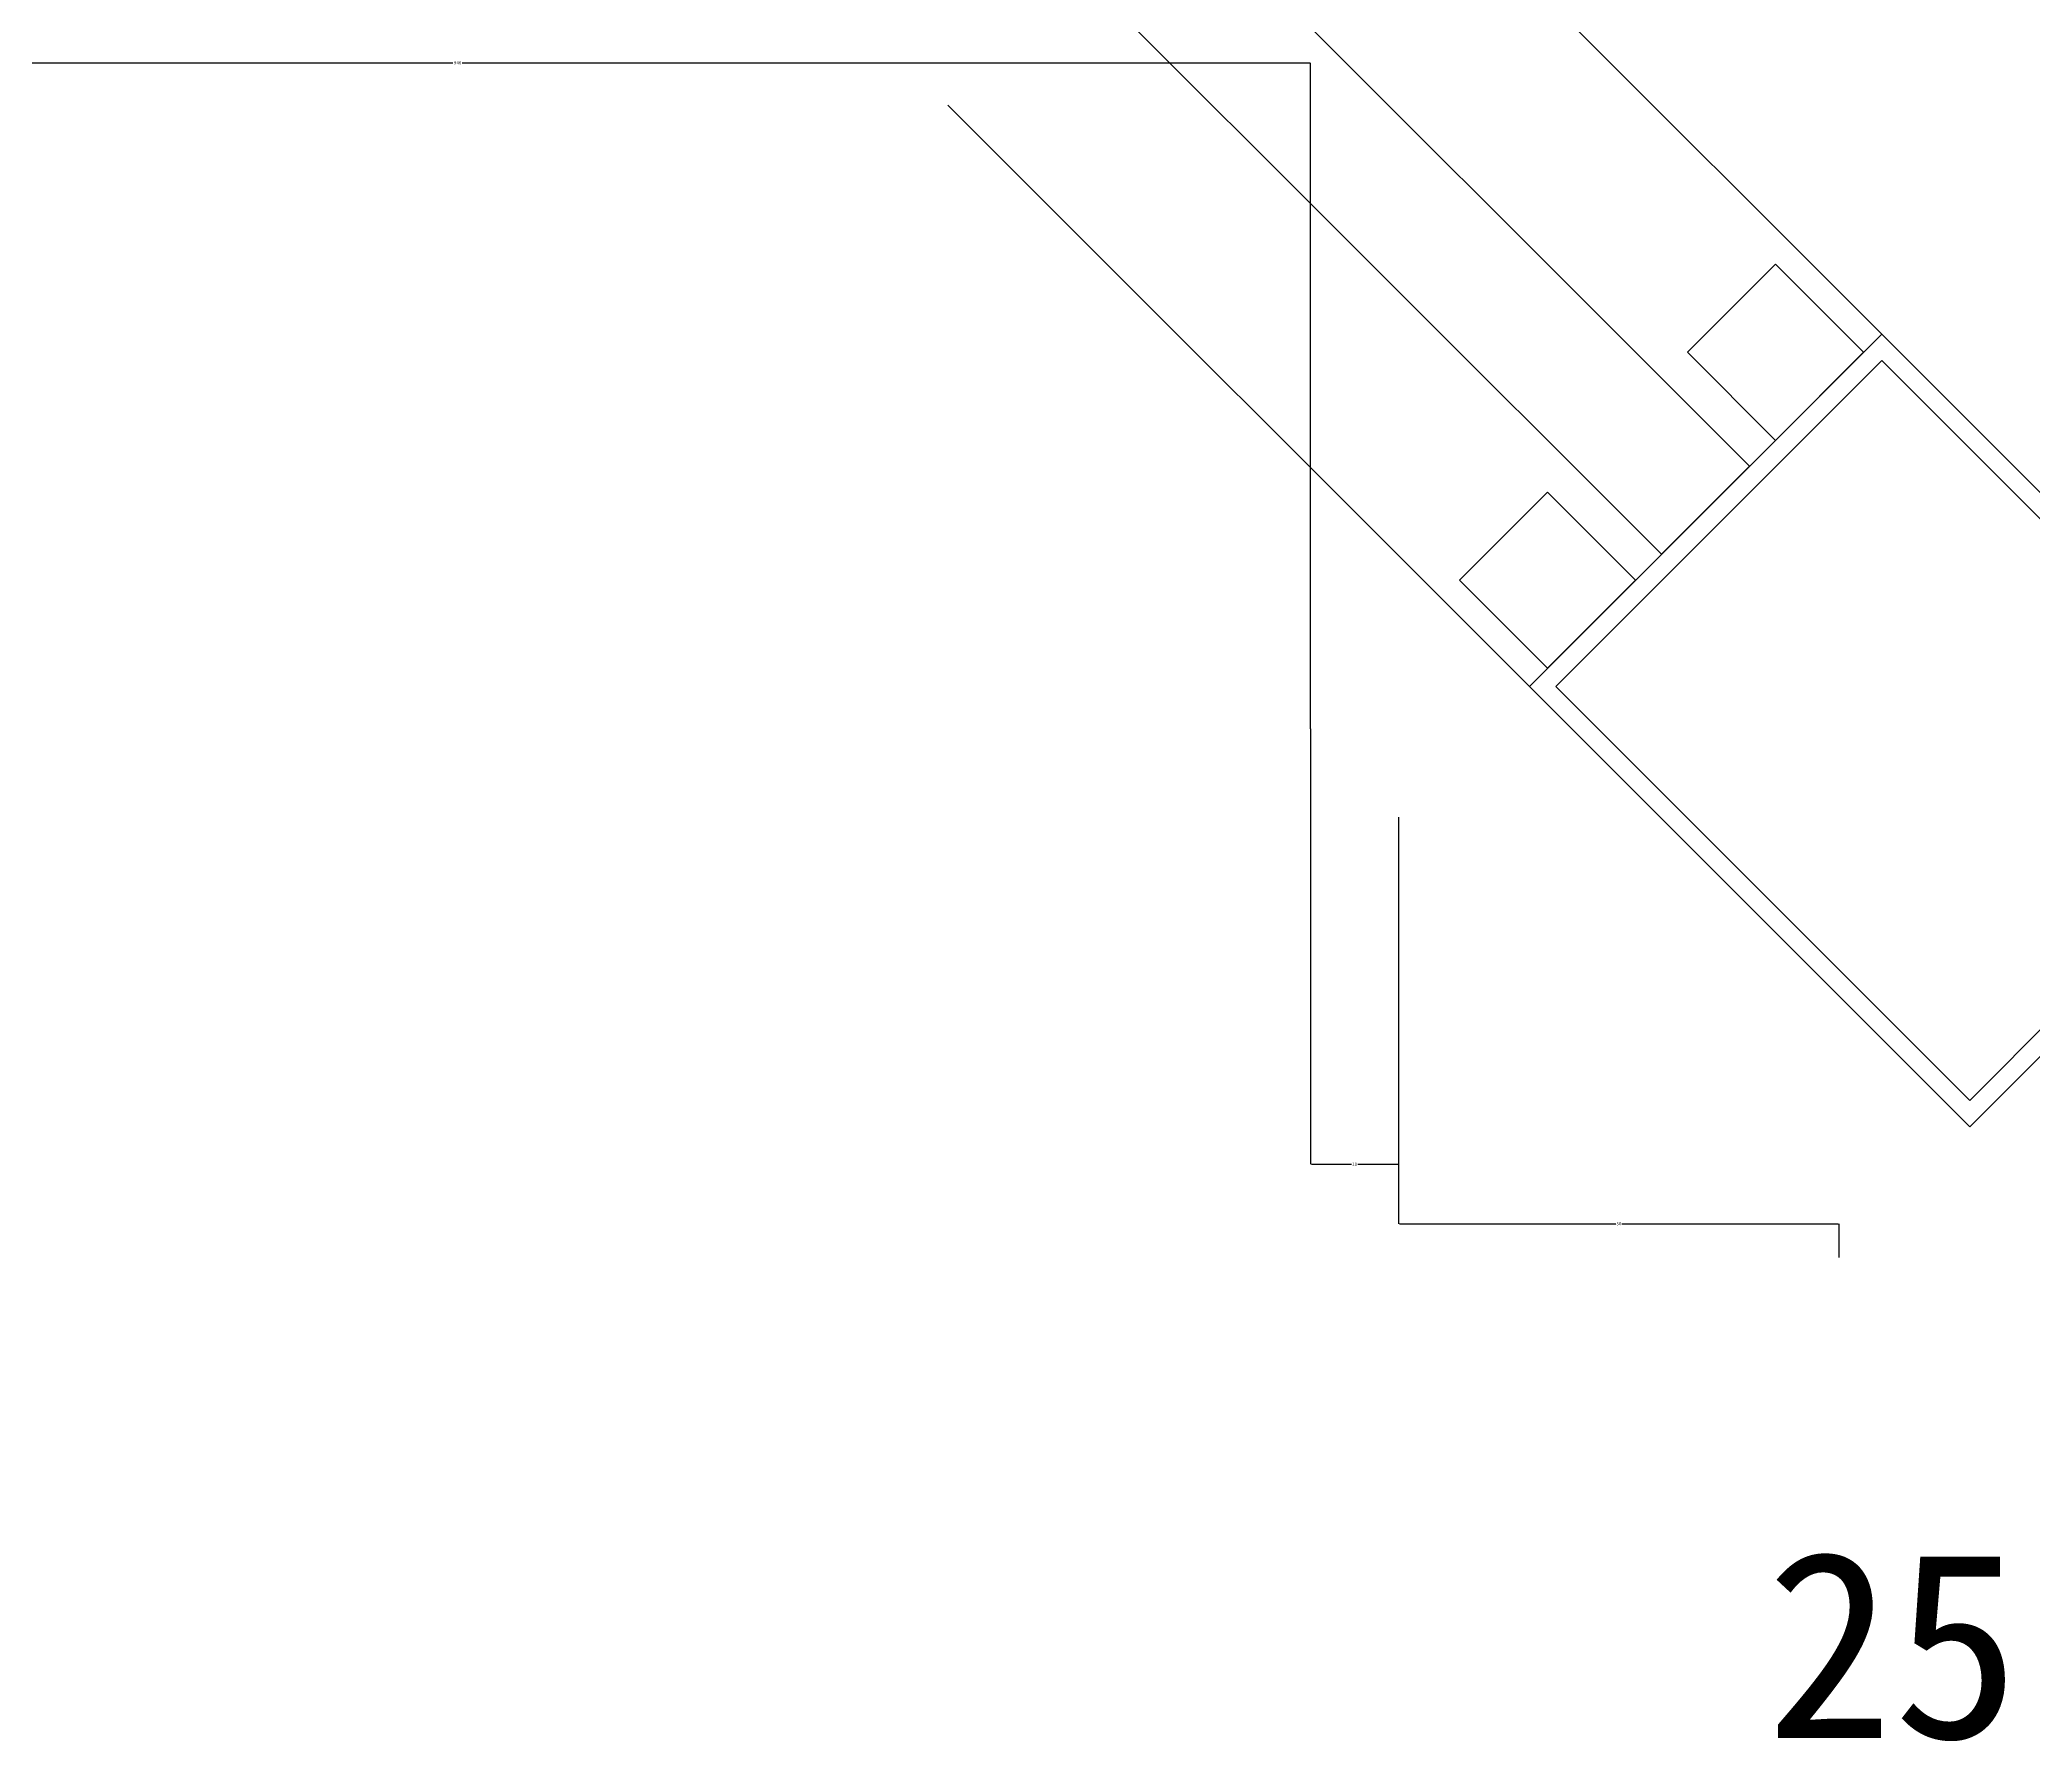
# Model space of a CAD drawing. Header units: metres. Extents: x -1 to 5294, y 0 to 7029.
# Drawn here: x 1924 to 2564, y 589 to 1136 of the extents above; entities that cross this region are included whole.
import ezdxf

# ---------------------------------------------------------------- set-up
doc = ezdxf.new("R2010")
doc.units = ezdxf.units.M
for name, color, linetype in [('3', 3, 'Continuous'), ('4', 4, 'Continuous'), ('7', 7, 'Continuous'), ('DIM', 3, 'Continuous')]:
    doc.layers.add(name, color=color, linetype=linetype)
doc.dimstyles.get("Standard").update_dxf_attribs({"dimtxt": 2.5, "dimasz": 2.5, "dimexe": 1.25, "dimexo": 0.625, "dimtad": 1, "dimcen": 2.5, "dimazin": 3, "dimtfac": 1, "dimtmove": 0, "dimatfit": 3})

# ---------------------------------------------------------------- blocks, each defined once
blk = doc.blocks.new('*D14')
for p, q in [((1784.23, 1462.23), (1784.23, 1128.49)), ((1784.48, 1128.49), (2056.58, 1128.49)), ((2059.58, 1128.49), (2331.68, 1128.49)), ((2331.93, 914.53), (2331.93, 1128.49))]:
    blk.add_line(p, q)
at = {"layer": 'Defpoints'}
for p in [(1784.23, 1462.23), (1784.23, 1128.49), (2331.93, 914.53)]:
    blk.add_point(p, dxfattribs=at)
at = {"layer": 'DIM', "insert": (2058.08, 1128.49), "char_height": 1, "attachment_point": 5}
blk.add_mtext('946', dxfattribs=at)
blk = doc.blocks.new('*D16')
for p, q in [((2331.93, 914.53), (2331.93, 774.79)), ((2360.21, 886.25), (2360.21, 774.79)), ((2332.18, 774.79), (2345.07, 774.79)), ((2347.07, 774.79), (2359.96, 774.79))]:
    blk.add_line(p, q)
at = {"layer": 'Defpoints'}
for p in [(2331.93, 914.53), (2360.21, 886.25), (2331.93, 774.79)]:
    blk.add_point(p, dxfattribs=at)
at = {"layer": 'DIM', "insert": (2346.07, 774.79), "char_height": 1, "attachment_point": 5}
blk.add_mtext('10', dxfattribs=at)
blk = doc.blocks.new('*D17')
for p, q in [((2360.21, 886.25), (2360.21, 755.65)), ((2360.46, 755.65), (2429.92, 755.65)), ((2431.92, 755.65), (2501.38, 755.65)), ((2501.63, 744.83), (2501.63, 755.65))]:
    blk.add_line(p, q)
at = {"layer": 'Defpoints'}
for p in [(2360.21, 886.25), (2360.21, 755.65), (2501.63, 744.83)]:
    blk.add_point(p, dxfattribs=at)
at = {"layer": 'DIM', "insert": (2430.92, 755.65), "char_height": 1, "attachment_point": 5}
blk.add_mtext('50', dxfattribs=at)

msp = doc.modelspace()

# ---------------------------------------------------------------- linework, layer by layer
at = {"layer": '3'}
msp.add_lwpolyline([(2746.77, 659.99), (2712.83, 626.04), (2622.79, 716.08), (2651.08, 744.36), (2571.88, 823.56), (2543.6, 795.27), (2410.66, 928.21), (2515.31, 1032.86), (2648.25, 899.93), (2619.97, 871.64), (2699.16, 792.45), (2727.45, 820.73), (2817.48, 730.7), (2783.54, 696.75), (2726.97, 753.32), (2690.2, 716.55)], close=True, dxfattribs=at)
at = {"layer": '4'}
msp.add_lwpolyline([(2259.49, 1155.76), (2444.6, 970.64), (2472.89, 998.92), (2287.77, 1184.04)], dxfattribs=at)
at = {"layer": '7'}
for p, q in [((2331.14, 1225.52), (2515.31, 1041.35)), ((2402.18, 928.21), (2215.51, 1114.88))]:
    msp.add_line(p, q, dxfattribs=at)
for points in [[(2452.91, 1035.52), (2481.2, 1007.23), (2509.48, 1035.52), (2481.2, 1063.8)], [(2755.26, 659.99), (2712.83, 617.56), (2614.31, 716.08), (2642.59, 744.36), (2571.88, 815.07), (2543.6, 786.79), (2402.18, 928.21), (2515.31, 1041.35), (2656.74, 899.93), (2628.45, 871.64), (2699.16, 800.93), (2727.45, 829.22), (2825.97, 730.7), (2783.54, 688.27), (2726.97, 744.84), (2698.69, 716.55)], [(2408.01, 990.61), (2436.29, 962.33), (2408.01, 934.04), (2379.72, 962.33)]]:
    msp.add_lwpolyline(points, close=True, dxfattribs=at)

# ---------------------------------------------------------------- texts
at = {"layer": 'DIM', "insert": (2478.14, 650.45), "char_height": 60, "attachment_point": 1}
msp.add_mtext('\\A1;25', dxfattribs=at)

# ---------------------------------------------------------------- dimensions: what is measured, and where the dimension line sits
at = {"layer": 'DIM'}
for base, p1, p2, text, picture, middle in [((1784.23, 1128.49), (1784.23, 1462.23), (2331.93, 914.53), '946', '*D14', (2058.08, 1128.49)), ((2331.93, 774.79), (2331.93, 914.53), (2360.21, 886.25), '10', '*D16', (2346.07, 774.79)), ((2360.21, 755.65), (2360.21, 886.25), (2501.63, 744.83), '50', '*D17', (2430.92, 755.65))]:
    dim = msp.add_linear_dim(base=base, p1=p1, p2=p2, text=text, dimstyle='Standard', dxfattribs=at)
    dim.commit()
    dim.dimension.update_dxf_attribs({"geometry": picture, "text_midpoint": middle})

doc.saveas('drawing.dxf')
